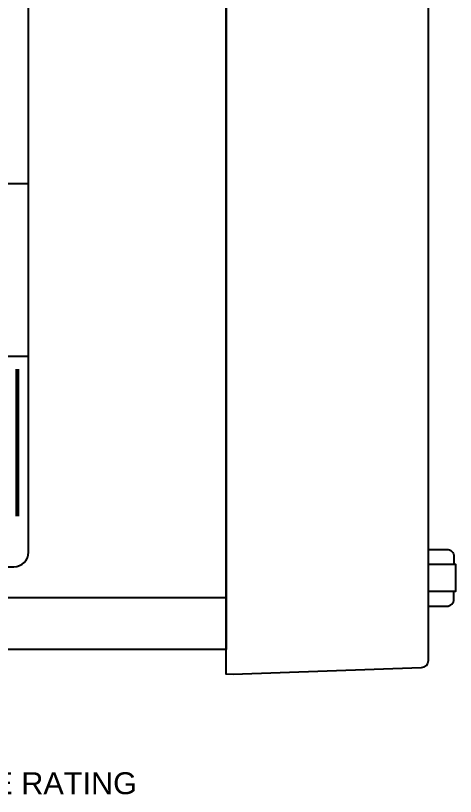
# Model space of a CAD drawing. Extents: x 0.3 to 23.7, y 0.2 to 17.8.
# Drawn here: x 13.318 to 15.726, y 0.765 to 5.042 of the extents above; entities that cross this region are included whole.
import ezdxf

# ---------------------------------------------------------------- set-up
doc = ezdxf.new("R2010")
doc.units = 0
doc.header["$MEASUREMENT"] = 0
for name, color, linetype in [('5_01__81__6-PHASE_AC_CURRE', 7, 'CONTINUOUS'), ('5_02__82__6-PHASE_AC_CURRE', 7, 'CONTINUOUS'), ('5_03__85__6-PHASE_AC_CURRE', 7, 'CONTINUOUS'), ('5_04__L0__6-PHASE_ROGOWSKI', 7, 'CONTINUOUS'), ('6_00_____DWG', 7, 'CONTINUOUS')]:
    doc.layers.add(name, color=color, linetype=linetype)
doc.styles.add('ARIAL', font='arial.ttf')

msp = doc.modelspace()

# ---------------------------------------------------------------- linework, layer by layer
at = {"layer": '5_01__81__6-PHASE_AC_CURRE'}
msp.add_lwpolyline([(13.3213, 3.1048), (13.3213, 2.2998)], dxfattribs=at)
at = {"layer": '5_02__82__6-PHASE_AC_CURRE'}
msp.add_lwpolyline([(13.3213, 3.1048), (13.3213, 2.2998)], dxfattribs=at)
at = {"layer": '5_03__85__6-PHASE_AC_CURRE'}
msp.add_lwpolyline([(13.3213, 3.1048), (13.3213, 2.2998)], dxfattribs=at)
at = {"layer": '5_04__L0__6-PHASE_ROGOWSKI'}
msp.add_lwpolyline([(13.3336, 2.2993), (13.3336, 3.1044)], dxfattribs=at)
at = {"layer": '6_00_____DWG'}
for points in [[(14.4705, 8.9869), (14.5099, 8.9883), (15.5388, 8.9523, -0.404026), (15.5768, 8.913), (15.5768, 1.5084, -0.404026), (15.5388, 1.4691), (14.5099, 1.4331), (14.4705, 1.4345)], [(13.3087, 8.3481), (9.5987, 8.3481, 0.414213), (9.5187, 8.2681), (9.5187, 2.1031, 0.414212), (9.5987, 2.0231), (13.3087, 2.0231, 0.414211), (13.3887, 2.1031), (13.3887, 8.2681, 0.414219)]]:
    msp.add_lwpolyline(points, format="xyb", close=True, dxfattribs=at)
msp.add_lwpolyline([(9.3515, 8.8524), (14.4705, 8.8524), (14.4705, 1.569), (9.3515, 1.569)], close=True, dxfattribs=at)
for points in [[(13.3887, 4.1198), (9.5187, 4.1198)], [(13.3887, 3.1748), (9.5187, 3.1748)], [(15.5768, 2.0376), (15.7256, 2.0376), (15.7256, 1.8876), (15.5768, 1.8876)], [(9.3515, 1.8544), (14.4705, 1.8544)]]:
    msp.add_lwpolyline(points, dxfattribs=at)
for points in [[(15.5768, 2.1181), (15.6783, 2.1181, -0.414214), (15.7177, 2.0787), (15.7177, 2.0376)], [(15.5768, 1.8071), (15.6783, 1.8071, 0.414214), (15.7177, 1.8464), (15.7177, 1.8876)]]:
    msp.add_lwpolyline(points, format="xyb", dxfattribs=at)

# ---------------------------------------------------------------- texts
at = {"layer": '6_00_____DWG', "style": 'ARIAL'}
msp.add_text('‡   SEE DOCUMENTATION FOR INPUT VOLTAGE RATING', height=0.12, dxfattribs=at).set_placement((9.4188, 0.7775))

doc.saveas('drawing.dxf')
